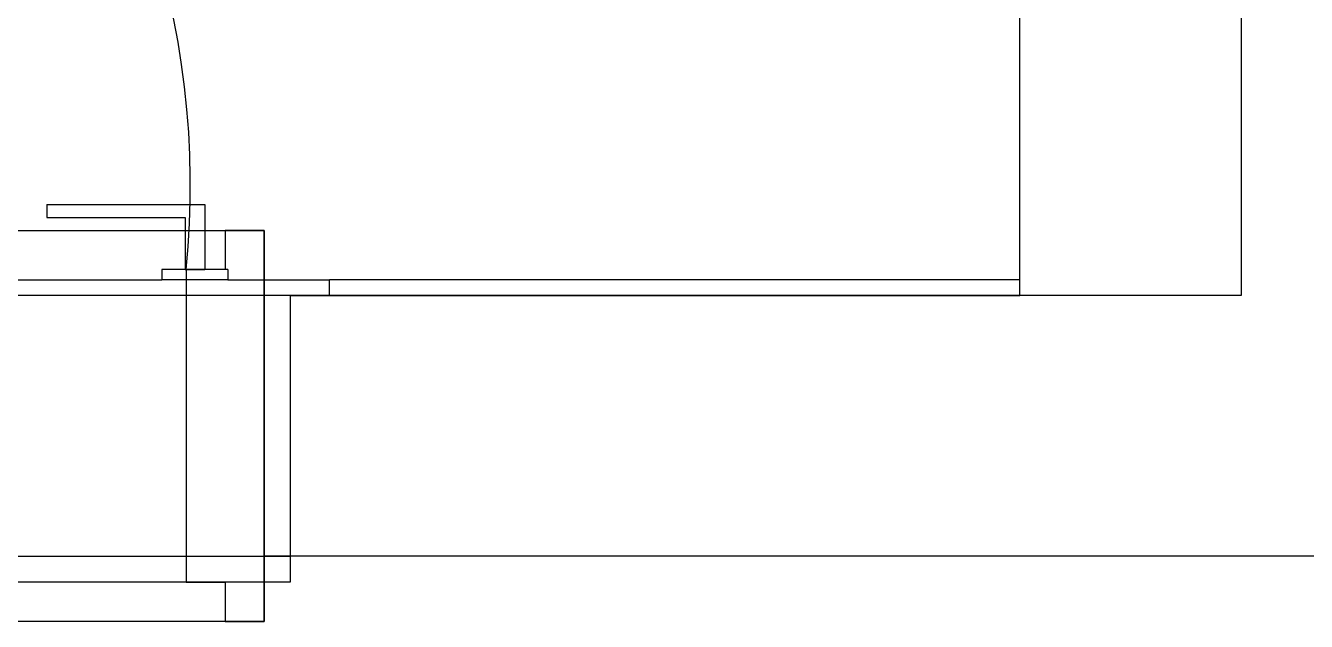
# Model space of a CAD drawing. Header units: millimetres. Extents: x -41292 to 298682, y -22072 to 33155.
# Drawn here: x 29261 to 30245, y -6819 to -6362 of the extents above; entities that cross this region are included whole.
import ezdxf

# ---------------------------------------------------------------- set-up
doc = ezdxf.new("R2010")
doc.units = ezdxf.units.MM
for name, color, linetype in [('벽1', 2, 'Continuous'), ('창호', 4, 'Continuous'), ('틀', 8, 'Continuous')]:
    doc.layers.add(name, color=color, linetype=linetype)

# ---------------------------------------------------------------- blocks, each defined once
blk = doc.blocks.new('rmfnasesx')
for p, q in [((57657.95, 10483.01), (57657.95, 8943.01)), ((57487.95, 8955.01), (57487.95, 9160.78)), ((56741.01, 9013.01), (56862.26, 9013.01)), ((56741.01, 9013.01), (56741.01, 9003.01)), ((56862.26, 9013.01), (56862.26, 8963.01)), ((56741.01, 9003.01), (56847.11, 9003.01)), ((56847.11, 9003.01), (56847.11, 8963.01)), ((56829.43, 8963.01), (56829.43, 8955.01)), ((56847.11, 8963.01), (56829.43, 8963.01)), ((56847.11, 8963.01), (56862.26, 8963.01)), ((56879.95, 8963.01), (56862.26, 8963.01)), ((56879.95, 8963.01), (56879.95, 8955.01)), ((56107.95, 8955.01), (56829.43, 8955.01)), ((56879.95, 8955.01), (56829.43, 8955.01)), ((56879.95, 8955.01), (56957.95, 8955.01)), ((56957.95, 8943.01), (56957.95, 8955.01)), ((57487.95, 8955.01), (56957.95, 8955.01)), ((57487.95, 8943.01), (57487.95, 8955.01)), ((56927.95, 8943.01), (56137.95, 8943.01)), ((56927.95, 8943.01), (56927.95, 8743.01)), ((56927.95, 8943.01), (56957.95, 8943.01)), ((56957.95, 8943.01), (57487.95, 8943.01)), ((57657.95, 8943.01), (57487.95, 8943.01)), ((56137.95, 8743.01), (56927.95, 8743.01)), ((56927.95, 8743.01), (56927.95, 8723.01)), ((57857.95, 8743.01), (56927.95, 8743.01)), ((56927.95, 8723.01), (56137.95, 8723.01))]:
    blk.add_line(p, q)

msp = doc.modelspace()

# ---------------------------------------------------------------- linework, layer by layer
at = {"layer": '벽1'}
for p, q in [((30194.67, -4229.42), (30194.67, -6569.42)), ((30194.67, -6569.42), (29444.67, -6569.42)), ((29444.67, -6569.42), (29444.67, -6769.42)), ((30394.67, -6769.42), (29444.67, -6769.42))]:
    msp.add_line(p, q, dxfattribs=at)
at = {"layer": '창호'}
msp.add_arc((28742.16, -6484.66), 645.77, 354.24437, 93.32764, dxfattribs=at)
at = {"layer": '틀'}
for p, q in [((28644.67, -6519.42), (29444.67, -6519.42)), ((29444.67, -6519.42), (29444.67, -6819.42)), ((29444.67, -6819.42), (28644.67, -6819.42))]:
    msp.add_line(p, q, dxfattribs=at)
msp.add_lwpolyline([(29444.67, -6519.42), (29414.67, -6519.42), (29414.67, -6549.42), (29384.67, -6549.42), (29384.67, -6789.42), (29414.67, -6789.42), (29414.67, -6819.42), (29444.67, -6819.42), (29444.67, -6519.42)], dxfattribs=at)

# ---------------------------------------------------------------- block references
msp.add_blockref('rmfnasesx', (-27463.27, -15512.43))

doc.saveas('drawing.dxf')
